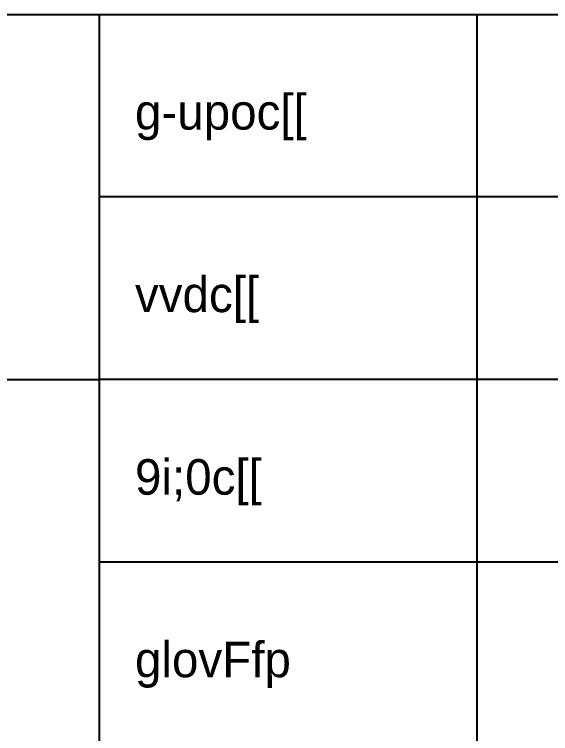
# Model space of a CAD drawing. Extents: x -3.5 to 82.1, y -1.5 to 57.9.
# Drawn here: x 70.555 to 74.074, y 2.769 to 7.491 of the extents above; entities that cross this region are included whole.
import ezdxf
from ezdxf.enums import TextEntityAlignment as Align

# ---------------------------------------------------------------- set-up
doc = ezdxf.new("R2010")
doc.units = 0
doc.header["$MEASUREMENT"] = 0
doc.layers.get('0').update_dxf_attribs({"linetype": 'CONTINUOUS'})
doc.styles.add('TIT-RR1', font='THAI4.shx')

msp = doc.modelspace()

# ---------------------------------------------------------------- linework, layer by layer
at = {"color": 5}
for p, q in [((61.55, 7.4911), (79.6, 7.4911)), ((71.1101, 7.4911), (71.1101, 0)), ((61.55, 5.0939), (71.1101, 5.0939))]:
    msp.add_line(p, q, dxfattribs=at)
at = {"color": 2}
for p, q in [((73.5899, 7.4911), (73.5899, 0)), ((79.6, 6.2925), (71.1101, 6.2925)), ((79.6, 5.0939), (71.1101, 5.0939)), ((79.6, 3.8954), (71.1101, 3.8954))]:
    msp.add_line(p, q, dxfattribs=at)

# ---------------------------------------------------------------- texts
at = {"color": 3, "linetype": 'Continuous', "style": 'TIT-RR1'}
for s, p in [('g-upoc[[', (71.3464, 6.6646)), ('vvdc[[', (71.3464, 5.466)), ('9i;0c[[', (71.3464, 4.2675)), ('glovFfp', (71.3464, 3.0689))]:
    msp.add_text(s, height=0.23333, dxfattribs=at).set_placement(p, align=Align.BOTTOM_LEFT)

doc.saveas('drawing.dxf')
